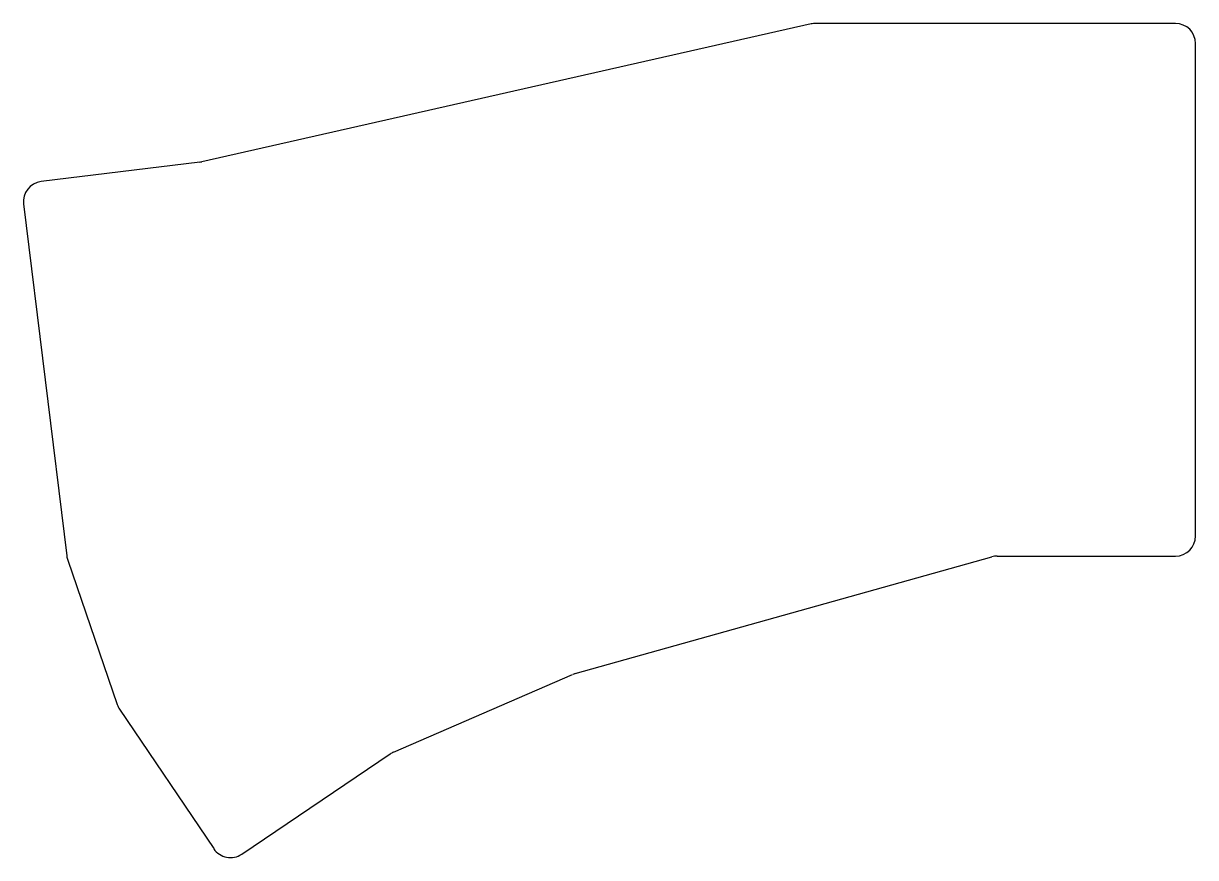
# Model space of a CAD drawing. Header units: millimetres. Extents: x 99 to 216, y -199 to -116.
import ezdxf

# ---------------------------------------------------------------- set-up
doc = ezdxf.new("R2010")
doc.units = ezdxf.units.MM

msp = doc.modelspace()

# ---------------------------------------------------------------- linework, layer by layer
for p, q in [((177.78, -116.55), (117.17, -130.26)), ((214, -116.5), (178.22, -116.5)), ((216, -167.5), (216, -118.5)), ((116.97, -130.3), (101.19, -132.23)), ((99.45, -134.46), (103.75, -169.49)), ((103.84, -169.89), (108.77, -184.27)), ((154.31, -181.19), (195.74, -169.57)), ((196.28, -169.5), (214, -169.5)), ((136.23, -189.02), (154.05, -181.28)), ((109, -184.74), (118.36, -198.61)), ((121.14, -199.15), (135.91, -189.19))]:
    msp.add_line(p, q)
for centre, start, end in [((178.22, -118.5), 90, 102.7467), ((214, -118.5), 0, 90), ((116.73, -128.31), 277, 282.7467), ((101.43, -134.22), 97, 187), ((214, -167.5), 270, 0), ((105.73, -169.25), 187, 198.912), ((196.28, -171.5), 90, 105.6652), ((154.85, -183.12), 105.6652, 113.4545), ((110.66, -183.62), 198.912, 214), ((137.02, -190.85), 113.4545, 124), ((120.02, -197.5), 214, 304)]:
    msp.add_arc(centre, 2, start, end)

doc.saveas('drawing.dxf')
